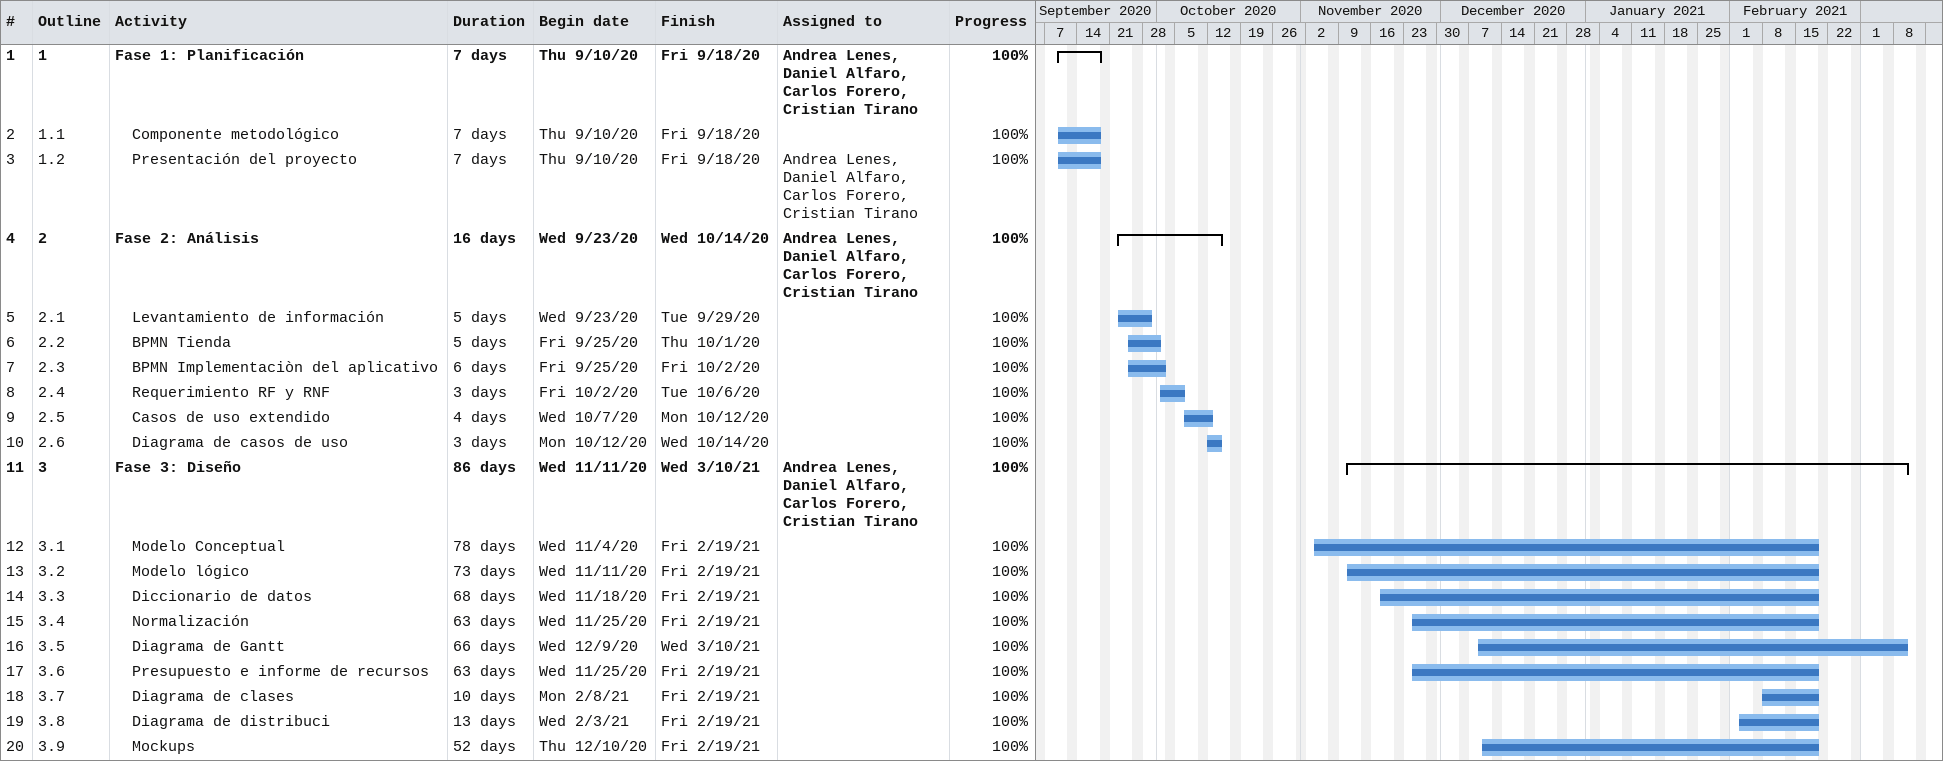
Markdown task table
| ID | WBS | Task | Duration | Start | Finish | Resources | % complete |
|---|---|---|---|---|---|---|---|
| 1 | 1 | **Fase 1: Planificación** | 7d | 2020-09-10 | 2020-09-18 | Andrea Lenes, Daniel Alfaro, Carlos Forero, Cristian Tirano | 100 |
| 2 | 1.1 | Componente metodológico | 7d | 2020-09-10 | 2020-09-18 |  | 100 |
| 3 | 1.2 | Presentación del proyecto | 7d | 2020-09-10 | 2020-09-18 | Andrea Lenes, Daniel Alfaro, Carlos Forero, Cristian Tirano | 100 |
| 4 | 2 | **Fase 2: Análisis** | 16d | 2020-09-23 | 2020-10-14 | Andrea Lenes, Daniel Alfaro, Carlos Forero, Cristian Tirano | 100 |
| 5 | 2.1 | Levantamiento de información | 5d | 2020-09-23 | 2020-09-29 |  | 100 |
| 6 | 2.2 | BPMN Tienda | 5d | 2020-09-25 | 2020-10-01 |  | 100 |
| 7 | 2.3 | BPMN Implementaciòn del aplicativo | 6d | 2020-09-25 | 2020-10-02 |  | 100 |
| 8 | 2.4 | Requerimiento RF y RNF | 3d | 2020-10-02 | 2020-10-06 |  | 100 |
| 9 | 2.5 | Casos de uso extendido | 4d | 2020-10-07 | 2020-10-12 |  | 100 |
| 10 | 2.6 | Diagrama de casos de uso | 3d | 2020-10-12 | 2020-10-14 |  | 100 |
| 11 | 3 | **Fase 3: Diseño** | 86d | 2020-11-11 | 2021-03-10 | Andrea Lenes, Daniel Alfaro, Carlos Forero, Cristian Tirano | 100 |
| 12 | 3.1 | Modelo Conceptual | 78d | 2020-11-04 | 2021-02-19 |  | 100 |
| 13 | 3.2 | Modelo lógico | 73d | 2020-11-11 | 2021-02-19 |  | 100 |
| 14 | 3.3 | Diccionario de datos | 68d | 2020-11-18 | 2021-02-19 |  | 100 |
| 15 | 3.4 | Normalización | 63d | 2020-11-25 | 2021-02-19 |  | 100 |
| 16 | 3.5 | Diagrama de Gantt | 66d | 2020-12-09 | 2021-03-10 |  | 100 |
| 17 | 3.6 | Presupuesto e informe de recursos | 63d | 2020-11-25 | 2021-02-19 |  | 100 |
| 18 | 3.7 | Diagrama de clases | 10d | 2021-02-08 | 2021-02-19 |  | 100 |
| 19 | 3.8 | Diagrama de distribuci | 13d | 2021-02-03 | 2021-02-19 |  | 100 |
| 20 | 3.9 | Mockups | 52d | 2020-12-10 | 2021-02-19 |  | 100 |
